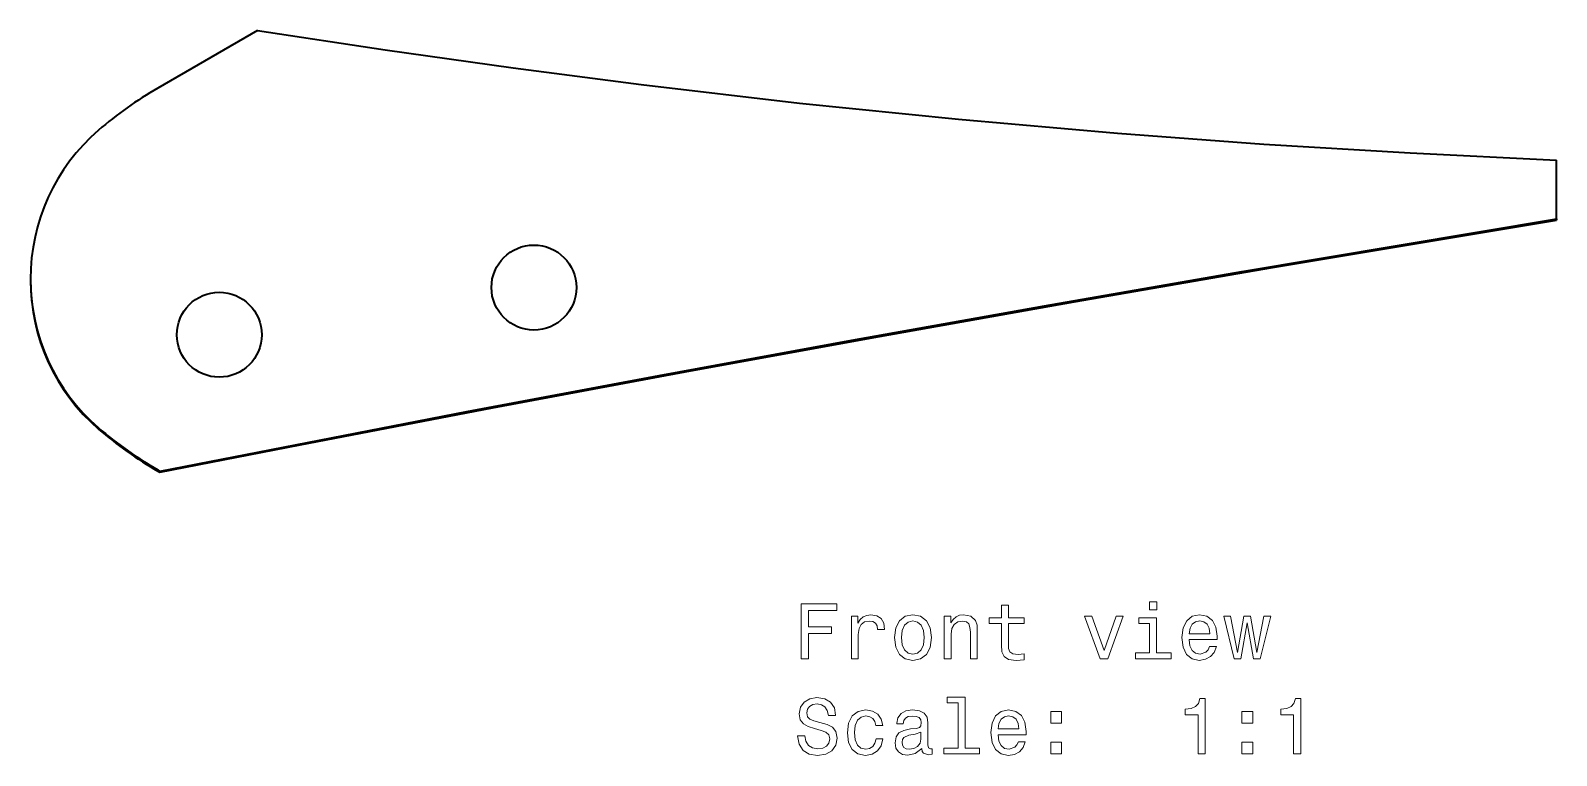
# Model space of a CAD drawing. Extents: x 248.7 to 345.7, y 178 to 224.1.
import ezdxf

# ---------------------------------------------------------------- set-up
doc = ezdxf.new("R2010")
doc.units = 0

msp = doc.modelspace()

# ---------------------------------------------------------------- linework, layer by layer
at = {"color": 7, "lineweight": 35, "ltscale": 0.183005}
msp.add_line((263.111023, 224.062744), (256.771545, 220.402664), dxfattribs=at)
at = {"color": 7, "lineweight": 35, "ltscale": 0.093466}
msp.add_line((345.685181, 212.088684), (345.685181, 215.827332), dxfattribs=at)
at = {"color": 7, "lineweight": 35, "ltscale": 0.002097}
msp.add_line((345.685181, 212.088684), (345.685181, 212.004791), dxfattribs=at)
at = {"color": 7, "lineweight": 35, "ltscale": 0.002404}
msp.add_line((248.685242, 208.266876), (248.685242, 208.170731), dxfattribs=at)
at = {"color": 7, "lineweight": 13, "ltscale": 0.002123}
msp.add_line((253.001404, 198.810532), (253.011597, 198.726227), dxfattribs=at)
at = {"color": 7, "lineweight": 35, "ltscale": 0.004176}
msp.add_line((256.771545, 196.130692), (256.916199, 196.04718), dxfattribs=at)
at = {"color": 7, "lineweight": 13, "ltscale": 0.001977}
msp.add_line((256.771545, 196.130692), (256.783997, 196.052612), dxfattribs=at)
at = {"color": 7, "lineweight": 35, "ltscale": 0.003683}
msp.add_line((256.783997, 196.052612), (256.91156, 195.978943), dxfattribs=at)
at = {"color": 7, "lineweight": 35, "ltscale": 0.001709}
msp.add_line((256.91156, 195.978958), (256.916199, 196.04718), dxfattribs=at)
at = {"color": 7, "lineweight": 35}
for points in [[(263.111023, 224.062744), (271.226807, 222.827637), (279.35614, 221.680603), (287.496338, 220.624359), (297.575317, 219.448303), (307.669922, 218.418198), (317.777954, 217.533173), (327.073242, 216.845856), (336.376221, 216.277466), (345.685181, 215.827332)], [(256.91156, 195.978943), (265.824829, 197.728867), (278.054688, 200.07579), (290.295044, 202.364716), (302.656006, 204.618088), (315.026611, 206.814362), (327.624878, 208.989807), (345.685181, 212.004791)], [(256.916199, 196.04718), (276.428162, 199.841064), (288.651855, 202.137695), (300.888794, 204.378738), (313.135376, 206.563492), (325.690796, 208.742279), (345.685181, 212.088684)]]:
    msp.add_lwpolyline(points, dxfattribs=at)
at = {"color": 7, "lineweight": 13}
for points in [[(297.669342, 184.122314), (298.138336, 184.122314), (298.138336, 185.73111), (299.610962, 185.73111), (299.610962, 186.149689), (298.138336, 186.149689), (298.138336, 187.198685), (299.948883, 187.198685), (299.948883, 187.622314), (297.669342, 187.622314)], [(310.398438, 186.361511), (310.398438, 185.004883), (310.428711, 184.566116), (310.569916, 184.263519), (310.852325, 184.087006), (311.331421, 184.026489), (311.855927, 184.051712), (311.855927, 184.434998), (311.472656, 184.404739), (311.124664, 184.445084), (310.938049, 184.571167), (310.857361, 184.782974), (310.842255, 185.080521), (310.842255, 186.361511), (311.855927, 186.361511), (311.855927, 186.739746), (310.842255, 186.739746), (310.842255, 187.53154), (310.398438, 187.53154), (310.398438, 186.739746), (309.631866, 186.739746), (309.631866, 186.361511)], [(320.283173, 187.743347), (319.814148, 187.743347), (319.814148, 187.239029), (320.283173, 187.239029)], [(300.861694, 184.122314), (301.305511, 184.122314), (301.305511, 185.670578), (301.350891, 186.043777), (301.487061, 186.311081), (301.708954, 186.472458), (302.0065, 186.527939), (302.228394, 186.49263), (302.394836, 186.391769), (302.495697, 186.220291), (302.531006, 185.988312), (302.979858, 185.988312), (302.919342, 186.396805), (302.752899, 186.689316), (302.475525, 186.865829), (302.09729, 186.926346), (301.840088, 186.886002), (301.618164, 186.785141), (301.421478, 186.613663), (301.265137, 186.381683), (301.265137, 186.830521), (300.861694, 186.830521)], [(303.600159, 185.473892), (303.680847, 184.858627), (303.912842, 184.404739), (304.281006, 184.122314), (304.775238, 184.026489), (305.264435, 184.122314), (305.632599, 184.399689), (305.864563, 184.853577), (305.950317, 185.473892), (305.864563, 186.089172), (305.632599, 186.548111), (305.264435, 186.825485), (304.775238, 186.926346), (304.281006, 186.825485), (303.912842, 186.54306), (303.680847, 186.089172)], [(304.054047, 185.478943), (304.099457, 185.932831), (304.240662, 186.260651), (304.46759, 186.462372), (304.775238, 186.532974), (305.07782, 186.462372), (305.304779, 186.265686), (305.445984, 185.932831), (305.496429, 185.478943), (305.445984, 185.020004), (305.304779, 184.687149), (305.07782, 184.485428), (304.775238, 184.419861), (304.46759, 184.485428), (304.240662, 184.687149), (304.099457, 185.020004)], [(306.767303, 184.122314), (307.211121, 184.122314), (307.211121, 185.685715), (307.2565, 186.043777), (307.402771, 186.30603), (307.6297, 186.467422), (307.932312, 186.527939), (308.174377, 186.477509), (308.325684, 186.341339), (308.401306, 186.114395), (308.426544, 185.811798), (308.426544, 184.122314), (308.870331, 184.122314), (308.870331, 185.902573), (308.850159, 186.260651), (308.759399, 186.558197), (308.461853, 186.830521), (307.997864, 186.926346), (307.740662, 186.891052), (307.523804, 186.795227), (307.337189, 186.633835), (307.190948, 186.416977), (307.190948, 186.830521), (306.767303, 186.830521)], [(316.687347, 184.122314), (317.156372, 184.122314), (318.144836, 186.830521), (317.685913, 186.830521), (316.924377, 184.646805), (316.147705, 186.830521), (315.683746, 186.830521)], [(320.268036, 184.495514), (320.268036, 186.739746), (319.128265, 186.739746), (319.128265, 186.361511), (319.824219, 186.361511), (319.824219, 184.495514), (318.916443, 184.495514), (318.916443, 184.122314), (321.185913, 184.122314), (321.185913, 184.495514)], [(322.335754, 185.347824), (324.110962, 185.347824), (324.116028, 185.554596), (324.035339, 186.134567), (323.813416, 186.568283), (323.460388, 186.830521), (322.991364, 186.926346), (322.53244, 186.825485), (322.179413, 186.54306), (321.952484, 186.084137), (321.871765, 185.478943), (321.947418, 184.858627), (322.174377, 184.404739), (322.522369, 184.122314), (322.976257, 184.026489), (323.369629, 184.092056), (323.692383, 184.263519), (323.929413, 184.535858), (324.065582, 184.898972), (323.626831, 184.898972), (323.536041, 184.697235), (323.404907, 184.545944), (323.031738, 184.424911), (322.744263, 184.480377), (322.527405, 184.656891), (322.3862, 184.944366), (322.335754, 185.332687)], [(322.335754, 185.721024), (322.391235, 186.069), (322.527405, 186.326202), (322.734161, 186.482544), (323.0065, 186.538025), (323.273804, 186.482544), (323.48056, 186.326202), (323.606659, 186.069), (323.652039, 185.721024)], [(325.623932, 184.122314), (326.027405, 186.422028), (326.430847, 184.122314), (326.854492, 184.122314), (327.520203, 186.830521), (327.091522, 186.830521), (326.64267, 184.530823), (326.244263, 186.830521), (325.805511, 186.830521), (325.407074, 184.530823), (324.958221, 186.830521), (324.534607, 186.830521), (325.200317, 184.122314)], [(297.906372, 179.230377), (297.447418, 179.230377), (297.548279, 178.695801), (297.800446, 178.302429), (298.188782, 178.065399), (298.713287, 177.97966), (299.232727, 178.060349), (299.621063, 178.282257), (299.868164, 178.630234), (299.958954, 179.089172), (299.883301, 179.502716), (299.671478, 179.770004), (299.328552, 179.946518), (298.869629, 180.077652), (298.476257, 180.173462), (298.219055, 180.284424), (298.072784, 180.445801), (298.027405, 180.697968), (298.072784, 180.924911), (298.203918, 181.096375), (298.40564, 181.212372), (298.683014, 181.252716), (298.965454, 181.202286), (299.187347, 181.066116), (299.333588, 180.839172), (299.404205, 180.53154), (299.863129, 180.53154), (299.863129, 180.541626), (299.78244, 181.015686), (299.54541, 181.368713), (299.172211, 181.590622), (298.667877, 181.66626), (298.213989, 181.590622), (297.860962, 181.378799), (297.634033, 181.050995), (297.553345, 180.627365), (297.618896, 180.249115), (297.810547, 179.991913), (298.113129, 179.820435), (298.526672, 179.689316), (298.935181, 179.573318), (299.242828, 179.462372), (299.429413, 179.300995), (299.494965, 179.038742), (299.434448, 178.771454), (299.278107, 178.569717), (299.041077, 178.443634), (298.733459, 178.40329), (298.390503, 178.458771), (298.128265, 178.620148), (297.961823, 178.882401)], [(307.649872, 181.323318), (307.649872, 178.448685), (306.737061, 178.448685), (306.737061, 178.075485), (309.001465, 178.075485), (309.001465, 178.448685), (308.093689, 178.448685), (308.093689, 181.696518), (306.953918, 181.696518), (306.953918, 181.323318)], [(322.900604, 178.075485), (323.359528, 178.075485), (323.359528, 181.600708), (323.016602, 181.600708), (322.925812, 181.29306), (322.744263, 181.086288), (322.466888, 180.965256), (322.083588, 180.924911), (322.083588, 180.566833), (322.900604, 180.566833)], [(328.972656, 178.075485), (329.43158, 178.075485), (329.43158, 181.600708), (329.088623, 181.600708), (328.997864, 181.29306), (328.816315, 181.086288), (328.53894, 180.965256), (328.15564, 180.924911), (328.15564, 180.566833), (328.972656, 180.566833)], [(302.420044, 179.886002), (302.858826, 179.886002), (302.768036, 180.289459), (302.551178, 180.607193), (302.213287, 180.803879), (301.774506, 180.879517), (301.290375, 180.778656), (300.922211, 180.496231), (300.690216, 180.037308), (300.609528, 179.422028), (300.685181, 178.811798), (300.91214, 178.35791), (301.270203, 178.075485), (301.759399, 177.97966), (302.193115, 178.055313), (302.531006, 178.26712), (302.763, 178.599976), (302.863861, 179.043777), (302.440216, 179.043777), (302.364563, 178.761368), (302.223358, 178.549545), (302.021637, 178.418427), (301.774506, 178.378082), (301.466888, 178.443634), (301.244965, 178.64537), (301.108826, 178.973175), (301.063416, 179.437164), (301.108826, 179.891052), (301.250031, 180.218857), (301.476959, 180.420593), (301.774506, 180.491196), (302.036774, 180.445801), (302.233459, 180.329803), (302.364563, 180.138168)], [(305.340088, 178.428513), (305.340088, 178.413376), (305.365295, 178.241913), (305.440948, 178.12088), (305.758667, 178.025055), (306.005798, 178.065399), (306.005798, 178.40834), (305.899872, 178.393204), (305.758667, 178.458771), (305.733459, 178.660507), (305.733459, 180.062515), (305.672943, 180.420593), (305.496429, 180.672745), (305.188782, 180.824051), (304.755066, 180.879517), (304.331421, 180.819), (304.018768, 180.647537), (303.822083, 180.380234), (303.7565, 180.027222), (303.7565, 179.996948), (304.154907, 179.996948), (304.190216, 180.208771), (304.301178, 180.360062), (304.482727, 180.450851), (304.739929, 180.486145), (304.987061, 180.460938), (305.163574, 180.385284), (305.26947, 180.254166), (305.304779, 180.072601), (305.284607, 179.860794), (305.203918, 179.754883), (305.002197, 179.704453), (304.623932, 179.664108), (304.190216, 179.573318), (303.882599, 179.411942), (303.701019, 179.159775), (303.645569, 178.786575), (303.695984, 178.45372), (303.852325, 178.206604), (304.104492, 178.050262), (304.452484, 177.994797), (304.921478, 178.100708)], [(310.19165, 179.300995), (311.966888, 179.300995), (311.971924, 179.507767), (311.891235, 180.087738), (311.669342, 180.521454), (311.316315, 180.783691), (310.84729, 180.879517), (310.388367, 180.778656), (310.035339, 180.496231), (309.80838, 180.037308), (309.727692, 179.432114), (309.803345, 178.811798), (310.030273, 178.35791), (310.378265, 178.075485), (310.832153, 177.97966), (311.225525, 178.045227), (311.548279, 178.21669), (311.785339, 178.489029), (311.921478, 178.852142), (311.482727, 178.852142), (311.391968, 178.650406), (311.260834, 178.499115), (310.887634, 178.378082), (310.600159, 178.433548), (310.383301, 178.610062), (310.242096, 178.897537), (310.19165, 179.285858)], [(310.19165, 179.674194), (310.247131, 180.022171), (310.383301, 180.279373), (310.590088, 180.435715), (310.862427, 180.491196), (311.1297, 180.435715), (311.336487, 180.279373), (311.462555, 180.022171), (311.507935, 179.674194)], [(313.535339, 180.032257), (314.231293, 180.032257), (314.231293, 180.783691), (313.535339, 180.783691)], [(325.679413, 180.032257), (326.375366, 180.032257), (326.375366, 180.783691), (325.679413, 180.783691)], [(305.289642, 179.023605), (305.229126, 178.761368), (305.067749, 178.559631), (304.825684, 178.428513), (304.528107, 178.383118), (304.336487, 178.40834), (304.200317, 178.489029), (304.114563, 178.630234), (304.089355, 178.82692), (304.109528, 179.003433), (304.190216, 179.129517), (304.513, 179.270737), (304.921478, 179.331253), (305.289642, 179.452286)], [(313.535339, 178.075485), (314.231293, 178.075485), (314.231293, 178.82692), (313.535339, 178.82692)], [(325.679413, 178.075485), (326.375366, 178.075485), (326.375366, 178.82692), (325.679413, 178.82692)]]:
    msp.add_lwpolyline(points, close=True, dxfattribs=at)
at = {"color": 7, "lineweight": 35}
for centre in [(280.685181, 207.724518), (260.685242, 204.724518)]:
    msp.add_circle(centre, 2.7, dxfattribs=at)
for centre, radius, start, end in [((269.04834, 199.137421), 24.554563, 119.998487, 130.807808), ((261.186462, 208.275589), 12.500642, 130.905589, 180.039924), ((261.186523, 208.257782), 12.500673, 179.958314, 229.094343), ((261.141174, 208.161499), 12.455318, 179.95759, 229.251342), ((269.04834, 217.395935), 24.554563, 229.192192, 240.001513), ((269.237122, 217.623199), 24.907196, 229.349642, 240.001335)]:
    msp.add_arc(centre, radius, start, end, dxfattribs=at)

doc.saveas('drawing.dxf')
